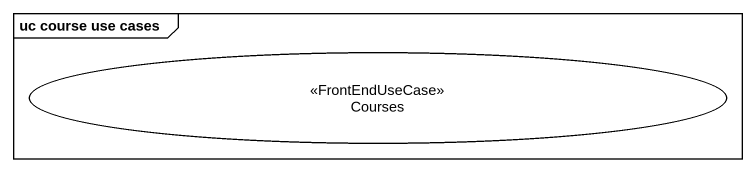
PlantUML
@startuml
mainframe uc course use cases
usecase Courses <<FrontEndUseCase>>
@enduml
